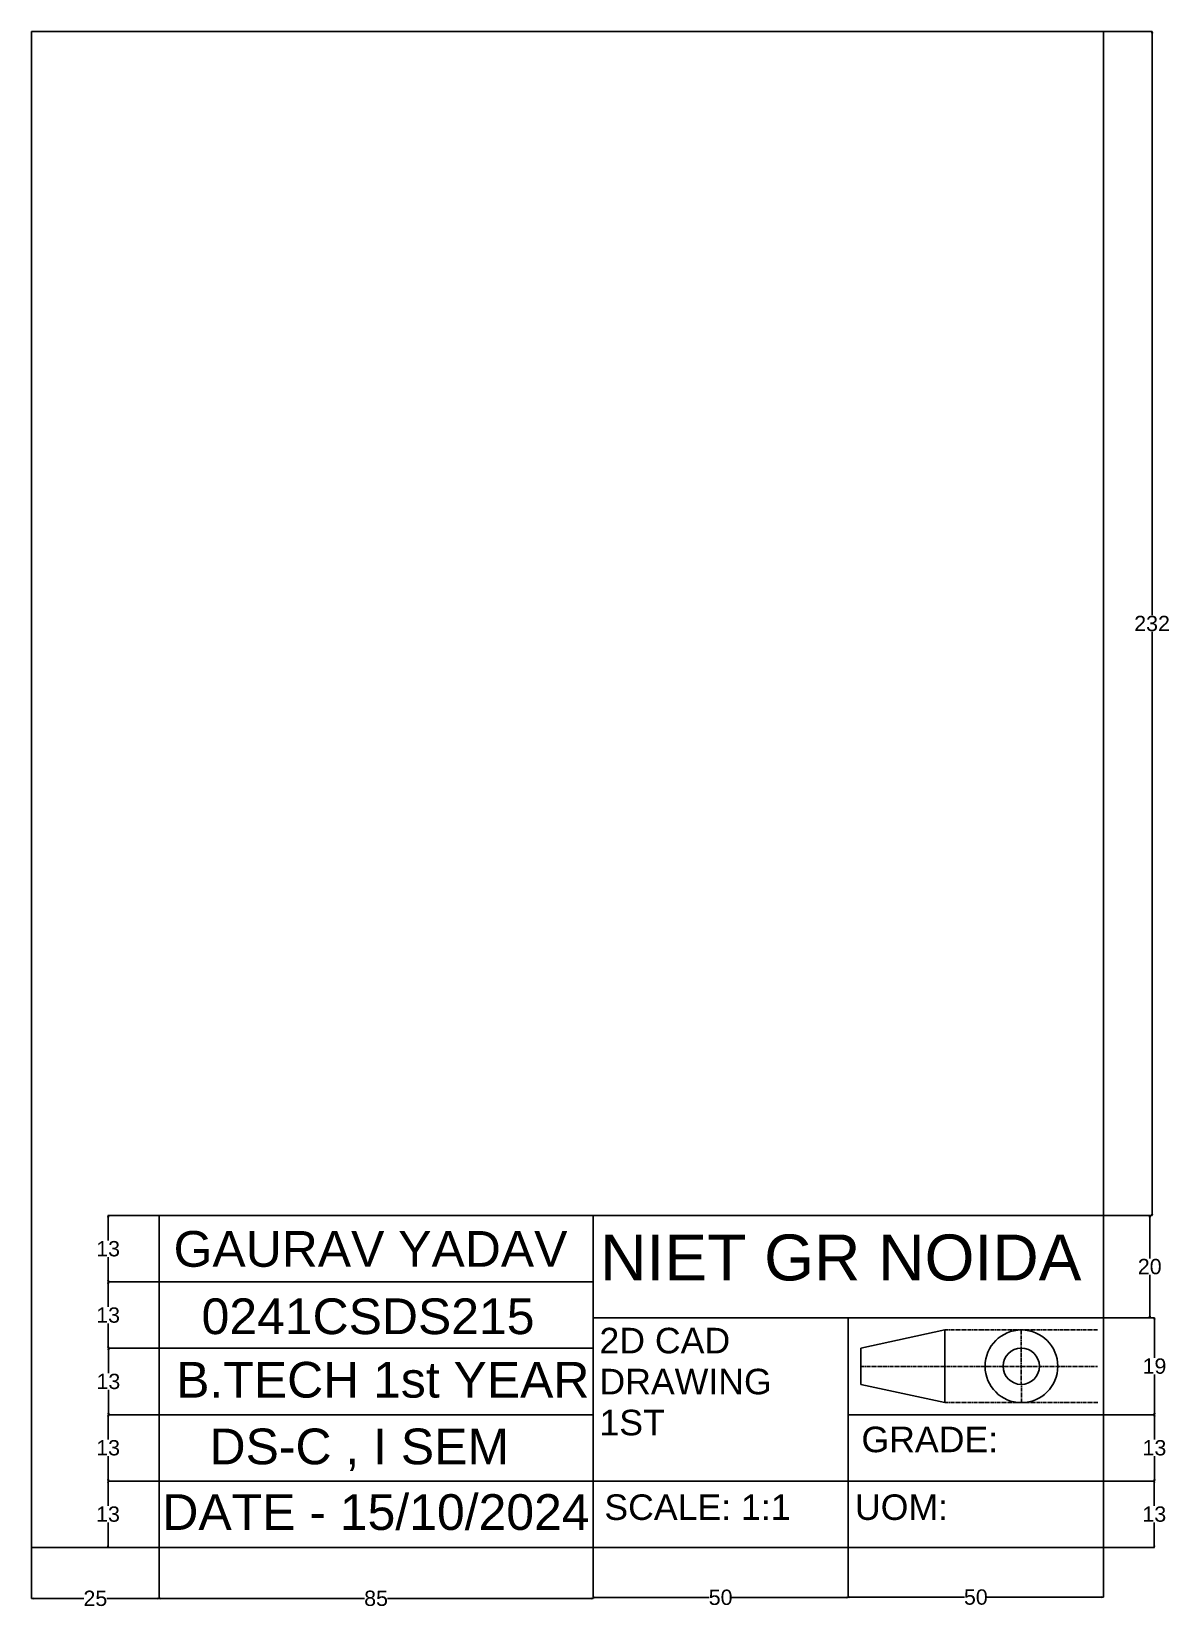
# Model space of a CAD drawing. Header units: millimetres. Extents: x 289 to 511, y 509 to 818.
import ezdxf

# ---------------------------------------------------------------- set-up
doc = ezdxf.new("R2010")
doc.units = ezdxf.units.MM
doc.header["$MEASUREMENT"] = 0
doc.linetypes.add('CENTER2', pattern=[1.125, 0.75, -0.125, 0.125, -0.125])
doc.styles.get("Standard").update_dxf_attribs({"font": 'arial.ttf'})
doc.dimstyles.get("Standard").update_dxf_attribs({"dimtxt": 3, "dimasz": 0.3, "dimexe": 0.03, "dimexo": 0.0625, "dimgap": 0.09, "dimtad": 0, "dimtih": 1, "dimtoh": 1, "dimdec": 0, "dimzin": 0, "dimdsep": 46, "dimlunit": 6, "dimtxsty": 'Standard', "dimblk": 'CLOSEDBLANK', "dimcen": 0.09, "dimclrd": 1, "dimclre": 82, "dimclrt": 150, "dimadec": 0, "dimazin": 0, "dimtfac": 1, "dimtdec": 0, "dimtofl": 0, "dimtmove": 0, "dimatfit": 3, "dimfxl": 1, "dimtfillclr": 2, "dimtolj": 1, "dimtzin": 0, "dimlwd": 25, "dimarcsym": 0})

# ---------------------------------------------------------------- blocks, each defined once
blk = doc.blocks.new('_ClosedBlank')
at = {"color": 0, "linetype": 'ByBlock', "lineweight": -2}
for p, q in [((-1, 0.2), (0, 0)), ((-1, 0.2), (-1, -0.2)), ((0, 0), (-1, -0.2))]:
    blk.add_line(p, q, dxfattribs=at)
blk = doc.blocks.new('*D1')
at = {"color": 82, "linetype": 'ByBlock', "lineweight": -2, "transparency": 16777216}
for p, q in [((288.55, 521.29), (288.55, 511.32)), ((313.55, 521.29), (313.55, 511.32))]:
    blk.add_line(p, q, dxfattribs=at)
at = {"color": 1, "linetype": 'ByBlock', "lineweight": 25, "transparency": 16777216}
for p, q in [((288.85, 511.35), (298.77, 511.35)), ((313.25, 511.35), (303.32, 511.35))]:
    blk.add_line(p, q, dxfattribs=at)
at = {"layer": 'Defpoints', "color": 0, "linetype": 'ByBlock', "transparency": 16777216}
for p in [(288.55, 521.35), (313.55, 521.35), (313.55, 511.35)]:
    blk.add_point(p, dxfattribs=at)
at = {"color": 1, "linetype": 'ByBlock', "lineweight": 25, "transparency": 16777216, "xscale": 0.3, "yscale": 0.3, "zscale": 0.3, "rotation": 180}
blk.add_blockref('_ClosedBlank', (288.55, 511.35), dxfattribs=at)
at = {"color": 1, "linetype": 'ByBlock', "lineweight": 25, "transparency": 16777216, "xscale": 0.3, "yscale": 0.3, "zscale": 0.3}
blk.add_blockref('_ClosedBlank', (313.55, 511.35), dxfattribs=at)
at = {"color": 150, "linetype": 'ByBlock', "transparency": 16777216, "insert": (301.05, 511.35), "char_height": 3, "attachment_point": 5}
blk.add_mtext('\\A1;25', dxfattribs=at)
blk = doc.blocks.new('*D2')
at = {"color": 82, "linetype": 'ByBlock', "lineweight": -2, "transparency": 16777216}
for p, q in [((313.55, 521.29), (313.55, 511.33)), ((398.55, 521.29), (398.55, 511.33))]:
    blk.add_line(p, q, dxfattribs=at)
at = {"color": 1, "linetype": 'ByBlock', "lineweight": 25, "transparency": 16777216}
for p, q in [((313.85, 511.36), (353.8, 511.36)), ((398.25, 511.36), (358.3, 511.36))]:
    blk.add_line(p, q, dxfattribs=at)
at = {"layer": 'Defpoints', "color": 0, "linetype": 'ByBlock', "transparency": 16777216}
for p in [(313.55, 521.35), (398.55, 521.35), (398.55, 511.36)]:
    blk.add_point(p, dxfattribs=at)
at = {"color": 1, "linetype": 'ByBlock', "lineweight": 25, "transparency": 16777216, "xscale": 0.3, "yscale": 0.3, "zscale": 0.3, "rotation": 180}
blk.add_blockref('_ClosedBlank', (313.55, 511.36), dxfattribs=at)
at = {"color": 1, "linetype": 'ByBlock', "lineweight": 25, "transparency": 16777216, "xscale": 0.3, "yscale": 0.3, "zscale": 0.3}
blk.add_blockref('_ClosedBlank', (398.55, 511.36), dxfattribs=at)
at = {"color": 150, "linetype": 'ByBlock', "transparency": 16777216, "insert": (356.05, 511.36), "char_height": 3, "attachment_point": 5}
blk.add_mtext('\\A1;85', dxfattribs=at)
blk = doc.blocks.new('*D3')
at = {"color": 82, "linetype": 'ByBlock', "lineweight": -2, "transparency": 16777216}
for p, q in [((398.55, 521.29), (398.55, 511.52)), ((448.55, 521.29), (448.55, 511.52))]:
    blk.add_line(p, q, dxfattribs=at)
at = {"color": 1, "linetype": 'ByBlock', "lineweight": 25, "transparency": 16777216}
for p, q in [((398.85, 511.55), (421.31, 511.55)), ((448.25, 511.55), (425.78, 511.55))]:
    blk.add_line(p, q, dxfattribs=at)
at = {"layer": 'Defpoints', "color": 0, "linetype": 'ByBlock', "transparency": 16777216}
for p in [(398.55, 521.35), (448.55, 521.35), (448.55, 511.55)]:
    blk.add_point(p, dxfattribs=at)
at = {"color": 1, "linetype": 'ByBlock', "lineweight": 25, "transparency": 16777216, "xscale": 0.3, "yscale": 0.3, "zscale": 0.3, "rotation": 180}
blk.add_blockref('_ClosedBlank', (398.55, 511.55), dxfattribs=at)
at = {"color": 1, "linetype": 'ByBlock', "lineweight": 25, "transparency": 16777216, "xscale": 0.3, "yscale": 0.3, "zscale": 0.3}
blk.add_blockref('_ClosedBlank', (448.55, 511.55), dxfattribs=at)
at = {"color": 150, "linetype": 'ByBlock', "transparency": 16777216, "insert": (423.55, 511.55), "char_height": 3, "attachment_point": 5}
blk.add_mtext('\\A1;50', dxfattribs=at)
blk = doc.blocks.new('*D4')
at = {"color": 82, "linetype": 'ByBlock', "lineweight": -2, "transparency": 16777216}
for p, q in [((448.55, 521.29), (448.55, 511.57)), ((498.55, 521.29), (498.55, 511.57))]:
    blk.add_line(p, q, dxfattribs=at)
at = {"color": 1, "linetype": 'ByBlock', "lineweight": 25, "transparency": 16777216}
for p, q in [((448.85, 511.6), (471.31, 511.6)), ((498.25, 511.6), (475.78, 511.6))]:
    blk.add_line(p, q, dxfattribs=at)
at = {"layer": 'Defpoints', "color": 0, "linetype": 'ByBlock', "transparency": 16777216}
for p in [(448.55, 521.35), (498.55, 521.35), (448.55, 511.6)]:
    blk.add_point(p, dxfattribs=at)
at = {"color": 1, "linetype": 'ByBlock', "lineweight": 25, "transparency": 16777216, "xscale": 0.3, "yscale": 0.3, "zscale": 0.3, "rotation": 180}
blk.add_blockref('_ClosedBlank', (448.55, 511.6), dxfattribs=at)
at = {"color": 1, "linetype": 'ByBlock', "lineweight": 25, "transparency": 16777216, "xscale": 0.3, "yscale": 0.3, "zscale": 0.3}
blk.add_blockref('_ClosedBlank', (498.55, 511.6), dxfattribs=at)
at = {"color": 150, "linetype": 'ByBlock', "transparency": 16777216, "insert": (473.55, 511.6), "char_height": 3, "attachment_point": 5}
blk.add_mtext('\\A1;50', dxfattribs=at)
blk = doc.blocks.new('*D5')
at = {"color": 82, "linetype": 'ByBlock', "lineweight": -2, "transparency": 16777216}
for p, q in [((498.61, 566.35), (508.58, 566.35)), ((498.61, 547.35), (508.58, 547.35))]:
    blk.add_line(p, q, dxfattribs=at)
at = {"color": 1, "linetype": 'ByBlock', "lineweight": 25, "transparency": 16777216}
for p, q in [((508.55, 566.05), (508.55, 558.47)), ((508.55, 547.65), (508.55, 555.23))]:
    blk.add_line(p, q, dxfattribs=at)
at = {"layer": 'Defpoints', "color": 0, "linetype": 'ByBlock', "transparency": 16777216}
for p in [(498.55, 566.35), (498.55, 547.35), (508.55, 547.35)]:
    blk.add_point(p, dxfattribs=at)
at = {"color": 1, "linetype": 'ByBlock', "lineweight": 25, "transparency": 16777216, "xscale": 0.3, "yscale": 0.3, "zscale": 0.3}
for p, rotation in [((508.55, 566.35), 90), ((508.55, 547.35), 270)]:
    blk.add_blockref('_ClosedBlank', p, dxfattribs=dict(at, rotation=rotation))
at = {"color": 150, "linetype": 'ByBlock', "transparency": 16777216, "insert": (508.55, 556.85), "char_height": 3, "attachment_point": 5}
blk.add_mtext('\\A1;19', dxfattribs=at)
blk = doc.blocks.new('*D6')
at = {"color": 82, "linetype": 'ByBlock', "lineweight": -2, "transparency": 16777216}
for p, q in [((498.61, 547.35), (508.57, 547.35)), ((498.61, 534.35), (508.57, 534.35))]:
    blk.add_line(p, q, dxfattribs=at)
at = {"color": 1, "linetype": 'ByBlock', "lineweight": 25, "transparency": 16777216}
for p, q in [((508.54, 547.05), (508.54, 542.47)), ((508.54, 534.65), (508.54, 539.23))]:
    blk.add_line(p, q, dxfattribs=at)
at = {"layer": 'Defpoints', "color": 0, "linetype": 'ByBlock', "transparency": 16777216}
for p in [(498.55, 547.35), (498.55, 534.35), (508.54, 534.35)]:
    blk.add_point(p, dxfattribs=at)
at = {"color": 1, "linetype": 'ByBlock', "lineweight": 25, "transparency": 16777216, "xscale": 0.3, "yscale": 0.3, "zscale": 0.3}
for p, rotation in [((508.54, 547.35), 90), ((508.54, 534.35), 270)]:
    blk.add_blockref('_ClosedBlank', p, dxfattribs=dict(at, rotation=rotation))
at = {"color": 150, "linetype": 'ByBlock', "transparency": 16777216, "insert": (508.54, 540.85), "char_height": 3, "attachment_point": 5}
blk.add_mtext('\\A1;13', dxfattribs=at)
blk = doc.blocks.new('*D7')
at = {"color": 82, "linetype": 'ByBlock', "lineweight": -2, "transparency": 16777216}
for p, q in [((498.61, 534.35), (508.55, 534.35)), ((498.61, 521.35), (508.55, 521.35))]:
    blk.add_line(p, q, dxfattribs=at)
at = {"color": 1, "linetype": 'ByBlock', "lineweight": 25, "transparency": 16777216}
for p, q in [((508.52, 534.05), (508.52, 529.47)), ((508.52, 521.65), (508.52, 526.23))]:
    blk.add_line(p, q, dxfattribs=at)
at = {"layer": 'Defpoints', "color": 0, "linetype": 'ByBlock', "transparency": 16777216}
for p in [(498.55, 534.35), (498.55, 521.35), (508.52, 521.35)]:
    blk.add_point(p, dxfattribs=at)
at = {"color": 1, "linetype": 'ByBlock', "lineweight": 25, "transparency": 16777216, "xscale": 0.3, "yscale": 0.3, "zscale": 0.3}
for p, rotation in [((508.52, 534.35), 90), ((508.52, 521.35), 270)]:
    blk.add_blockref('_ClosedBlank', p, dxfattribs=dict(at, rotation=rotation))
at = {"color": 150, "linetype": 'ByBlock', "transparency": 16777216, "insert": (508.52, 527.85), "char_height": 3, "attachment_point": 5}
blk.add_mtext('\\A1;13', dxfattribs=at)
blk = doc.blocks.new('*D8')
at = {"color": 82, "linetype": 'ByBlock', "lineweight": -2, "transparency": 16777216}
for p, q in [((498.61, 586.35), (507.65, 586.35)), ((498.61, 566.35), (507.65, 566.35))]:
    blk.add_line(p, q, dxfattribs=at)
at = {"color": 1, "linetype": 'ByBlock', "lineweight": 25, "transparency": 16777216}
for p, q in [((507.62, 586.05), (507.62, 577.97)), ((507.62, 566.65), (507.62, 574.73))]:
    blk.add_line(p, q, dxfattribs=at)
at = {"layer": 'Defpoints', "color": 0, "linetype": 'ByBlock', "transparency": 16777216}
for p in [(498.55, 586.35), (507.62, 586.35), (498.55, 566.35)]:
    blk.add_point(p, dxfattribs=at)
at = {"color": 1, "linetype": 'ByBlock', "lineweight": 25, "transparency": 16777216, "xscale": 0.3, "yscale": 0.3, "zscale": 0.3}
for p, rotation in [((507.62, 586.35), 90), ((507.62, 566.35), 270)]:
    blk.add_blockref('_ClosedBlank', p, dxfattribs=dict(at, rotation=rotation))
at = {"color": 150, "linetype": 'ByBlock', "transparency": 16777216, "insert": (507.62, 576.35), "char_height": 3, "attachment_point": 5}
blk.add_mtext('\\A1;20', dxfattribs=at)
blk = doc.blocks.new('*D9')
at = {"color": 82, "linetype": 'ByBlock', "lineweight": -2, "transparency": 16777216}
for p, q in [((498.61, 818.35), (508.11, 818.35)), ((498.61, 586.35), (508.11, 586.35))]:
    blk.add_line(p, q, dxfattribs=at)
at = {"color": 1, "linetype": 'ByBlock', "lineweight": 25, "transparency": 16777216}
for p, q in [((508.08, 818.05), (508.08, 703.97)), ((508.08, 586.65), (508.08, 700.73))]:
    blk.add_line(p, q, dxfattribs=at)
at = {"layer": 'Defpoints', "color": 0, "linetype": 'ByBlock', "transparency": 16777216}
for p in [(498.55, 818.35), (498.55, 586.35), (508.08, 586.35)]:
    blk.add_point(p, dxfattribs=at)
at = {"color": 1, "linetype": 'ByBlock', "lineweight": 25, "transparency": 16777216, "xscale": 0.3, "yscale": 0.3, "zscale": 0.3}
for p, rotation in [((508.08, 818.35), 90), ((508.08, 586.35), 270)]:
    blk.add_blockref('_ClosedBlank', p, dxfattribs=dict(at, rotation=rotation))
at = {"color": 150, "linetype": 'ByBlock', "transparency": 16777216, "insert": (508.08, 702.35), "char_height": 3, "attachment_point": 5}
blk.add_mtext('\\A1;232', dxfattribs=at)
blk = doc.blocks.new('*D10')
at = {"color": 82, "linetype": 'ByBlock', "lineweight": -2, "transparency": 16777216}
for p, q in [((313.49, 586.35), (303.52, 586.35)), ((313.49, 573.35), (303.52, 573.35))]:
    blk.add_line(p, q, dxfattribs=at)
at = {"color": 1, "linetype": 'ByBlock', "lineweight": 25, "transparency": 16777216}
for p, q in [((303.55, 586.05), (303.55, 581.47)), ((303.55, 573.65), (303.55, 578.23))]:
    blk.add_line(p, q, dxfattribs=at)
at = {"layer": 'Defpoints', "color": 0, "linetype": 'ByBlock', "transparency": 16777216}
for p in [(313.55, 586.35), (303.55, 573.35), (313.55, 573.35)]:
    blk.add_point(p, dxfattribs=at)
at = {"color": 1, "linetype": 'ByBlock', "lineweight": 25, "transparency": 16777216, "xscale": 0.3, "yscale": 0.3, "zscale": 0.3}
for p, rotation in [((303.55, 586.35), 90), ((303.55, 573.35), 270)]:
    blk.add_blockref('_ClosedBlank', p, dxfattribs=dict(at, rotation=rotation))
at = {"color": 150, "linetype": 'ByBlock', "transparency": 16777216, "insert": (303.55, 579.85), "char_height": 3, "attachment_point": 5}
blk.add_mtext('\\A1;13', dxfattribs=at)
blk = doc.blocks.new('*D11')
at = {"color": 82, "linetype": 'ByBlock', "lineweight": -2, "transparency": 16777216}
for p, q in [((313.49, 573.35), (303.52, 573.35)), ((313.49, 560.35), (303.52, 560.35))]:
    blk.add_line(p, q, dxfattribs=at)
at = {"color": 1, "linetype": 'ByBlock', "lineweight": 25, "transparency": 16777216}
for p, q in [((303.55, 573.05), (303.55, 568.47)), ((303.55, 560.65), (303.55, 565.23))]:
    blk.add_line(p, q, dxfattribs=at)
at = {"layer": 'Defpoints', "color": 0, "linetype": 'ByBlock', "transparency": 16777216}
for p in [(313.55, 573.35), (303.55, 560.35), (313.55, 560.35)]:
    blk.add_point(p, dxfattribs=at)
at = {"color": 1, "linetype": 'ByBlock', "lineweight": 25, "transparency": 16777216, "xscale": 0.3, "yscale": 0.3, "zscale": 0.3}
for p, rotation in [((303.55, 573.35), 90), ((303.55, 560.35), 270)]:
    blk.add_blockref('_ClosedBlank', p, dxfattribs=dict(at, rotation=rotation))
at = {"color": 150, "linetype": 'ByBlock', "transparency": 16777216, "insert": (303.55, 566.85), "char_height": 3, "attachment_point": 5}
blk.add_mtext('\\A1;13', dxfattribs=at)
blk = doc.blocks.new('*D12')
at = {"color": 82, "linetype": 'ByBlock', "lineweight": -2, "transparency": 16777216}
for p, q in [((313.49, 547.35), (303.52, 547.35)), ((313.49, 534.35), (303.52, 534.35))]:
    blk.add_line(p, q, dxfattribs=at)
at = {"color": 1, "linetype": 'ByBlock', "lineweight": 25, "transparency": 16777216}
for p, q in [((303.55, 547.05), (303.55, 542.47)), ((303.55, 534.65), (303.55, 539.23))]:
    blk.add_line(p, q, dxfattribs=at)
at = {"layer": 'Defpoints', "color": 0, "linetype": 'ByBlock', "transparency": 16777216}
for p in [(313.55, 547.35), (303.55, 534.35), (313.55, 534.35)]:
    blk.add_point(p, dxfattribs=at)
at = {"color": 1, "linetype": 'ByBlock', "lineweight": 25, "transparency": 16777216, "xscale": 0.3, "yscale": 0.3, "zscale": 0.3}
for p, rotation in [((303.55, 547.35), 90), ((303.55, 534.35), 270)]:
    blk.add_blockref('_ClosedBlank', p, dxfattribs=dict(at, rotation=rotation))
at = {"color": 150, "linetype": 'ByBlock', "transparency": 16777216, "insert": (303.55, 540.85), "char_height": 3, "attachment_point": 5}
blk.add_mtext('\\A1;13', dxfattribs=at)
blk = doc.blocks.new('*D13')
at = {"color": 82, "linetype": 'ByBlock', "lineweight": -2, "transparency": 16777216}
for p, q in [((313.49, 560.35), (303.57, 560.35)), ((313.49, 547.35), (303.57, 547.35))]:
    blk.add_line(p, q, dxfattribs=at)
at = {"color": 1, "linetype": 'ByBlock', "lineweight": 25, "transparency": 16777216}
for p, q in [((303.6, 560.05), (303.6, 555.47)), ((303.6, 547.65), (303.6, 552.23))]:
    blk.add_line(p, q, dxfattribs=at)
at = {"layer": 'Defpoints', "color": 0, "linetype": 'ByBlock', "transparency": 16777216}
for p in [(313.55, 560.35), (303.6, 547.35), (313.55, 547.35)]:
    blk.add_point(p, dxfattribs=at)
at = {"color": 1, "linetype": 'ByBlock', "lineweight": 25, "transparency": 16777216, "xscale": 0.3, "yscale": 0.3, "zscale": 0.3}
for p, rotation in [((303.6, 560.35), 90), ((303.6, 547.35), 270)]:
    blk.add_blockref('_ClosedBlank', p, dxfattribs=dict(at, rotation=rotation))
at = {"color": 150, "linetype": 'ByBlock', "transparency": 16777216, "insert": (303.6, 553.85), "char_height": 3, "attachment_point": 5}
blk.add_mtext('\\A1;13', dxfattribs=at)
blk = doc.blocks.new('*D14')
at = {"color": 82, "linetype": 'ByBlock', "lineweight": -2, "transparency": 16777216}
for p, q in [((313.49, 534.35), (303.5, 534.35)), ((313.49, 521.35), (303.5, 521.35))]:
    blk.add_line(p, q, dxfattribs=at)
at = {"color": 1, "linetype": 'ByBlock', "lineweight": 25, "transparency": 16777216}
for p, q in [((303.53, 534.05), (303.53, 529.47)), ((303.53, 521.65), (303.53, 526.23))]:
    blk.add_line(p, q, dxfattribs=at)
at = {"layer": 'Defpoints', "color": 0, "linetype": 'ByBlock', "transparency": 16777216}
for p in [(313.55, 534.35), (303.53, 521.35), (313.55, 521.35)]:
    blk.add_point(p, dxfattribs=at)
at = {"color": 1, "linetype": 'ByBlock', "lineweight": 25, "transparency": 16777216, "xscale": 0.3, "yscale": 0.3, "zscale": 0.3}
for p, rotation in [((303.53, 534.35), 90), ((303.53, 521.35), 270)]:
    blk.add_blockref('_ClosedBlank', p, dxfattribs=dict(at, rotation=rotation))
at = {"color": 150, "linetype": 'ByBlock', "transparency": 16777216, "insert": (303.53, 527.85), "char_height": 3, "attachment_point": 5}
blk.add_mtext('\\A1;13', dxfattribs=at)

msp = doc.modelspace()

# ---------------------------------------------------------------- linework, layer by layer
at = {"linetype": 'ByBlock'}
for p, q in [((288.55, 521.35), (288.55, 818.35)), ((288.55, 818.35), (498.55, 818.35)), ((498.55, 818.35), (498.55, 586.35)), ((450.99, 560.38), (467.46, 563.95)), ((467.46, 563.95), (467.46, 549.72)), ((450.99, 556.83), (450.99, 560.38)), ((450.99, 556.83), (450.99, 553.28)), ((450.99, 553.28), (467.46, 549.72)), ((313.55, 521.35), (288.55, 521.35))]:
    msp.add_line(p, q, dxfattribs=at)
at = {"color": 0}
for p, q in [((313.55, 521.35), (313.55, 586.35)), ((313.55, 586.35), (498.55, 586.35)), ((398.55, 521.35), (398.55, 586.35)), ((498.55, 586.35), (498.55, 521.35)), ((313.55, 573.35), (398.55, 573.35)), ((398.55, 566.35), (498.55, 566.35)), ((448.55, 521.35), (448.55, 566.35)), ((313.55, 560.35), (398.55, 560.35)), ((313.55, 547.35), (398.55, 547.35)), ((448.55, 521.35), (448.55, 547.35)), ((448.55, 547.35), (498.55, 547.35)), ((313.55, 534.35), (498.55, 534.35)), ((498.55, 521.35), (313.55, 521.35))]:
    msp.add_line(p, q, dxfattribs=at)
at = {"color": 5, "linetype": 'CENTER2'}
for p, q in [((467.46, 563.95), (497.4, 563.95)), ((467.46, 549.72), (497.5, 549.72))]:
    msp.add_line(p, q, dxfattribs=at)
at = {"color": 240, "linetype": 'CENTER2', "true_color": 0xed1f24}
for p, q in [((482.43, 563.95), (482.48, 549.72)), ((450.99, 556.82), (497.4, 556.82))]:
    msp.add_line(p, q, dxfattribs=at)
at = {"linetype": 'ByBlock'}
for centre, radius in [((482.48, 556.83), 7.12), ((482.46, 556.83), 3.55)]:
    msp.add_circle(centre, radius, dxfattribs=at)

# ---------------------------------------------------------------- texts
at = {"color": 140}
for s, p in [('GAURAV YADAV', (316.38, 576.33)), ('0241CSDS215', (321.86, 563.13)), ('B.TECH 1st YEAR', (316.89, 550.69)), ('DS-C , I SEM', (323.42, 537.63)), ('DATE - 15/10/2024', (314.18, 524.77))]:
    msp.add_text(s, height=7, dxfattribs=at).set_placement(p)
at = {"color": 85, "true_color": 0x58ba48}
msp.add_text('NIET GR NOIDA', height=9, dxfattribs=at).set_placement((399.95, 573.65))
at = {"color": 30, "true_color": 0xf8991e}
for s, p in [('2D CAD ', (399.81, 559.37)), ('DRAWING', (399.81, 551.34)), ('1ST', (399.81, 543.31)), ('GRADE:', (451.14, 540))]:
    msp.add_text(s, height=5, dxfattribs=at).set_placement(p)
at = {"color": 240, "true_color": 0xed1f24}
for s, p in [('SCALE: 1:1', (400.77, 526.73)), ('UOM:', (449.87, 526.73))]:
    msp.add_text(s, height=5, dxfattribs=at).set_placement(p)

# ---------------------------------------------------------------- dimensions: what is measured, and where the dimension line sits
at = {"color": 7, "linetype": 'ByBlock', "true_color": 0xffffff}
for base, p1, p2, picture, middle in [((508.08, 586.35), (498.55, 818.35), (498.55, 586.35), '*D9', (508.08, 702.35)), ((303.55, 573.35), (313.55, 586.35), (313.55, 573.35), '*D10', (303.55, 579.85)), ((507.62, 586.35), (498.55, 566.35), (498.55, 586.35), '*D8', (507.62, 576.35)), ((303.55, 560.35), (313.55, 573.35), (313.55, 560.35), '*D11', (303.55, 566.85)), ((508.55, 547.35), (498.55, 566.35), (498.55, 547.35), '*D5', (508.55, 556.85)), ((303.6, 547.35), (313.55, 560.35), (313.55, 547.35), '*D13', (303.6, 553.85)), ((303.55, 534.35), (313.55, 547.35), (313.55, 534.35), '*D12', (303.55, 540.85)), ((508.54, 534.35), (498.55, 547.35), (498.55, 534.35), '*D6', (508.54, 540.85)), ((303.53, 521.35), (313.55, 534.35), (313.55, 521.35), '*D14', (303.53, 527.85)), ((508.52, 521.35), (498.55, 534.35), (498.55, 521.35), '*D7', (508.52, 527.85))]:
    dim = msp.add_linear_dim(base=base, p1=p1, p2=p2, angle=90, dimstyle='Standard', dxfattribs=at)
    dim.commit()
    dim.dimension.update_dxf_attribs({"geometry": picture, "text_midpoint": middle})
for base, p1, p2, picture, middle in [((313.55, 511.35), (288.55, 521.35), (313.55, 521.35), '*D1', (301.05, 511.35)), ((398.55, 511.36), (313.55, 521.35), (398.55, 521.35), '*D2', (356.05, 511.36)), ((448.55, 511.55), (398.55, 521.35), (448.55, 521.35), '*D3', (423.55, 511.55)), ((448.55, 511.6), (498.55, 521.35), (448.55, 521.35), '*D4', (473.55, 511.6))]:
    dim = msp.add_linear_dim(base=base, p1=p1, p2=p2, dimstyle='Standard', dxfattribs=at)
    dim.commit()
    dim.dimension.update_dxf_attribs({"geometry": picture, "text_midpoint": middle})

doc.saveas('drawing.dxf')
